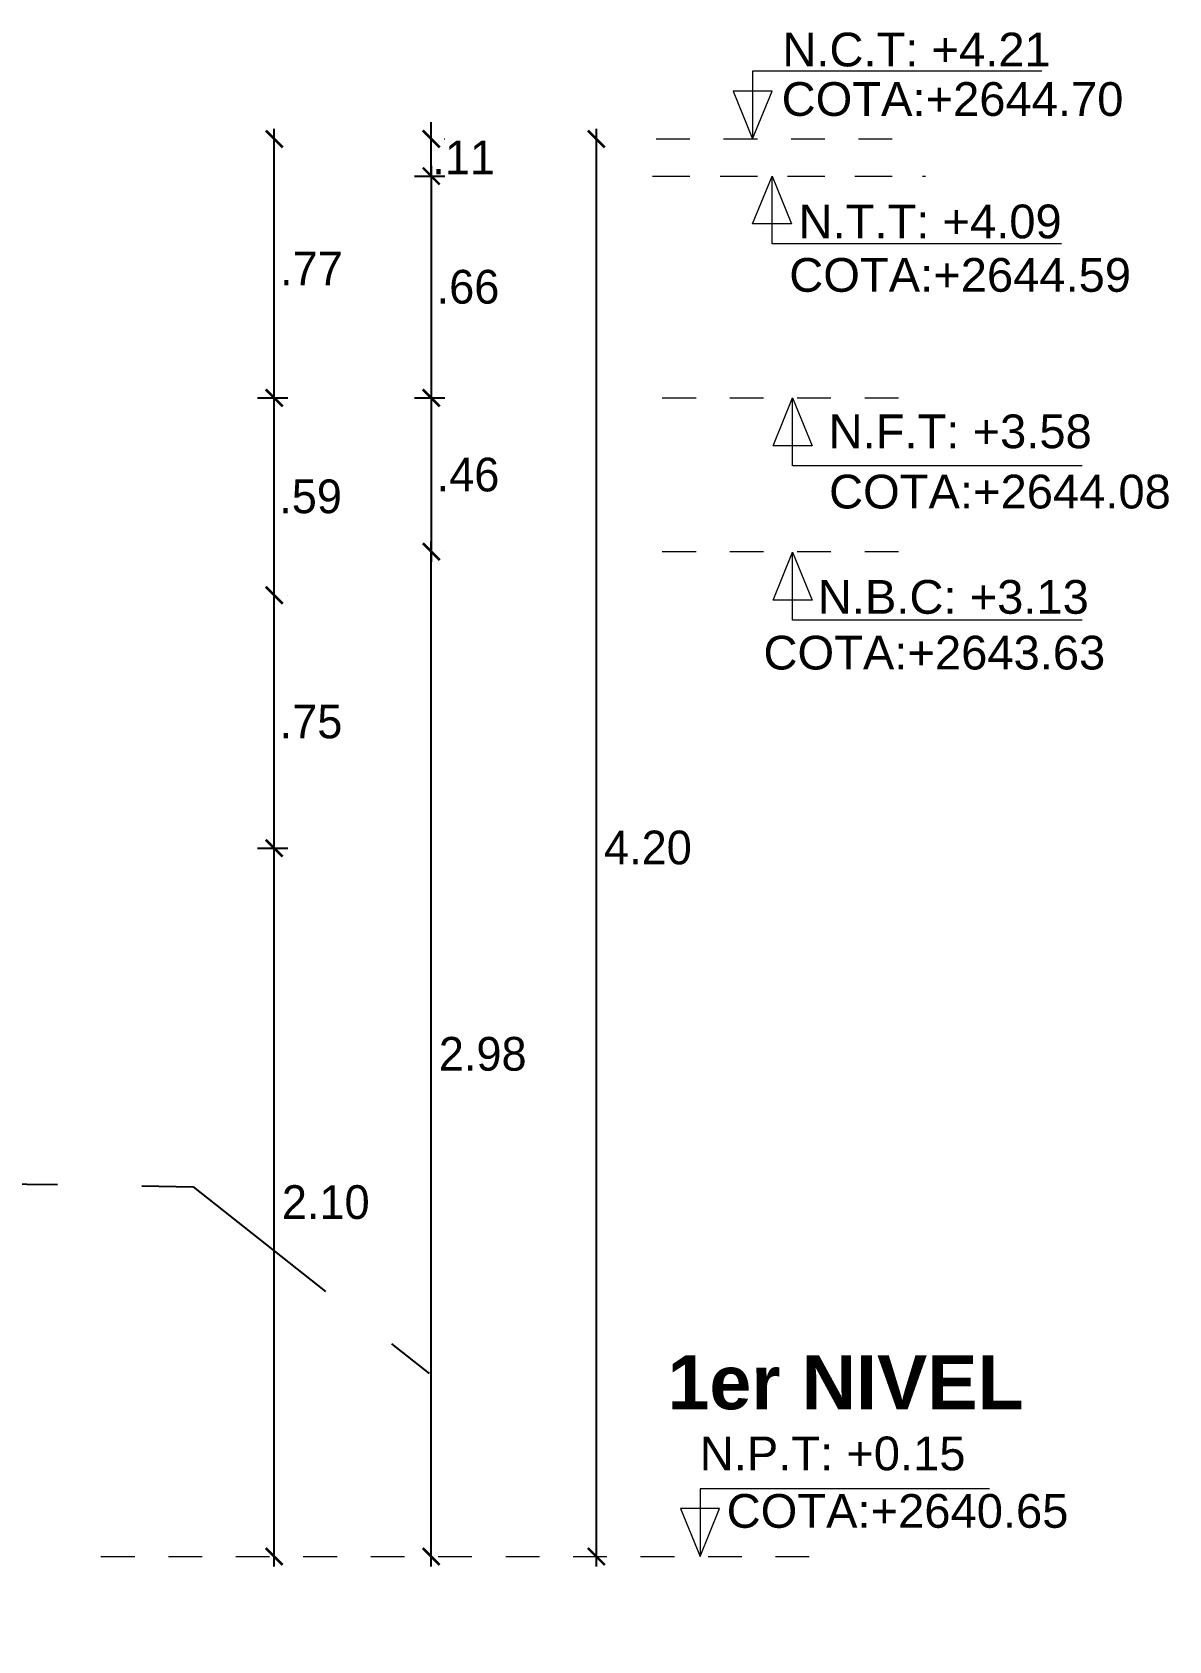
# Model space of a CAD drawing. Header units: millimetres. Extents: x -3570 to 5754, y -12788176 to 1214.
# Drawn here: x 3364.277 to 3367.647, y 1187.181 to 1191.95 of the extents above; entities that cross this region are included whole.
import ezdxf
from ezdxf.enums import TextEntityAlignment as Align

# ---------------------------------------------------------------- set-up
doc = ezdxf.new("R2010")
doc.units = ezdxf.units.MM
for name, pattern in [('DASHED', [0.75, 0.5, -0.25]), ('HIDDEN2', [4.7625, 3.175, -1.5875]), ('TRAZOS1', [0.15, 0.1, -0.05])]:
    doc.linetypes.add(name, pattern=pattern)
doc.layers.add('C-ROAD-PROF', color=1, linetype='DASHED')
for name, color, linetype, lineweight in [('LINEAS ELEVACIONES', 252, 'Continuous', 0), ('PROYECCION', 1, 'HIDDEN2', 9), ('TEXTOS-CHICOS-03', 3, 'Continuous', 5), ('TEXTOS-MEDIANOS-04', 4, 'Continuous', 35)]:
    doc.layers.add(name, color=color, linetype=linetype, lineweight=lineweight)
doc.styles.add('A-1', font='swissl.ttf', dxfattribs={"height": 0.07})
doc.styles.add('HUECA', font='swissbo.ttf')
doc.styles.add('nemi', font='GOTHIC.TTF')
doc.dimstyles.new('COTA NEMI', dxfattribs={"dimscale": 0, "dimtxt": 0.1, "dimasz": 0.05, "dimexe": 0.04, "dimexo": 0.1, "dimgap": 0.022, "dimtad": 2, "dimtih": 1, "dimtoh": 1, "dimzin": 5, "dimdsep": 46, "dimtxsty": 'nemi', "dimblk": 'ARCHTICK', "dimcen": 0, "dimdle": 0.03, "dimclrd": 1, "dimclre": 1, "dimclrt": 256, "dimaunit": 1, "dimazin": 0, "dimtfac": 1, "dimtix": 1, "dimtmove": 0, "dimatfit": 3, "dimldrblk": 'ARCHTICK', "dimfxl": 0.05, "dimfxlon": 1, "dimtolj": 1, "dimtzin": 0, "dimlwd": -1, "dimlwe": -1, "dimarcsym": 0})

# ---------------------------------------------------------------- blocks, each defined once
blk = doc.blocks.new('_ArchTick')
at = {"color": 0, "linetype": 'Continuous', "const_width": 0.15}
blk.add_lwpolyline([(-0.5, -0.5), (0.5, 0.5)], dxfattribs=at)
blk = doc.blocks.new('*D380')
at = {"color": 1, "transparency": 16777216}
blk.add_line((3364.9944, 1187.401), (3364.9944, 1189.561), dxfattribs=at)
at = {"layer": 'Defpoints', "color": 0, "lineweight": 30, "transparency": 16777216}
for p in [(3364.6806, 1189.531, -24926854.2474), (3364.9944, 1189.531), (3364.6806, 1187.431, -24926854.2474)]:
    blk.add_point(p, dxfattribs=at)
at = {"color": 1, "transparency": 16777216, "xscale": 0.05, "yscale": 0.05, "zscale": 0.05}
for p, rotation in [((3364.9944, 1189.531), 90), ((3364.9944, 1187.431), 270)]:
    blk.add_blockref('_ArchTick', p, dxfattribs=dict(at, rotation=rotation))
at = {"transparency": 16777216, "insert": (3365.1471, 1188.481), "char_height": 0.1, "attachment_point": 5, "style": 'nemi'}
blk.add_mtext('\\A1;2.10', dxfattribs=at)
blk = doc.blocks.new('*D381')
at = {"color": 1, "transparency": 16777216}
for p, q in [((3364.9944, 1190.8358), (3364.9944, 1191.6636)), ((3364.9444, 1190.8658), (3365.0344, 1190.8658))]:
    blk.add_line(p, q, dxfattribs=at)
at = {"layer": 'Defpoints', "color": 0, "lineweight": 30, "transparency": 16777216}
for p in [(3364.5992, 1191.6336, -24926768.7576), (3364.9944, 1191.6336), (3364.5582, 1190.8658)]:
    blk.add_point(p, dxfattribs=at)
at = {"color": 1, "transparency": 16777216, "xscale": 0.05, "yscale": 0.05, "zscale": 0.05}
for p, rotation in [((3364.9944, 1191.6336), 90), ((3364.9944, 1190.8658), 270)]:
    blk.add_blockref('_ArchTick', p, dxfattribs=dict(at, rotation=rotation))
at = {"transparency": 16777216, "insert": (3365.1046, 1191.2497), "char_height": 0.1, "attachment_point": 5, "style": 'nemi'}
blk.add_mtext('\\A1;.77', dxfattribs=at)
blk = doc.blocks.new('*D382')
at = {"color": 1, "transparency": 16777216}
for p, q in [((3365.4598, 1187.401), (3365.4598, 1190.4401)), ((3365.4998, 1190.4101), (3365.4998, 1190.4101))]:
    blk.add_line(p, q, dxfattribs=at)
at = {"layer": 'Defpoints', "color": 0, "lineweight": 30, "transparency": 16777216}
for p in [(3365.1575, 1190.4101, -472.209), (3365.4598, 1190.4101), (3365.1146, 1187.431, -24926854.2474)]:
    blk.add_point(p, dxfattribs=at)
at = {"color": 1, "transparency": 16777216, "xscale": 0.05, "yscale": 0.05, "zscale": 0.05}
for p, rotation in [((3365.4598, 1190.4101), 90), ((3365.4598, 1187.431), 270)]:
    blk.add_blockref('_ArchTick', p, dxfattribs=dict(at, rotation=rotation))
at = {"transparency": 16777216, "insert": (3365.6124, 1188.9206), "char_height": 0.1, "attachment_point": 5, "style": 'nemi'}
blk.add_mtext('\\A1;2.98', dxfattribs=at)
blk = doc.blocks.new('*D383')
at = {"color": 1, "transparency": 16777216}
for p, q in [((3365.4598, 1191.6336), (3365.4598, 1191.6836)), ((3365.4598, 1191.5236), (3365.4598, 1191.6336)), ((3365.4993, 1191.6336), (3365.4998, 1191.6336)), ((3365.4098, 1191.5236), (3365.4998, 1191.5236)), ((3365.4598, 1191.5236), (3365.4598, 1191.4736))]:
    blk.add_line(p, q, dxfattribs=at)
at = {"layer": 'Defpoints', "color": 0, "lineweight": 30, "transparency": 16777216}
for p in [(3364.9694, 1191.6336, 85.4898), (3365.4598, 1191.6336), (3364.8835, 1191.5236)]:
    blk.add_point(p, dxfattribs=at)
at = {"color": 1, "transparency": 16777216, "xscale": 0.05, "yscale": 0.05, "zscale": 0.05}
for p, rotation in [((3365.4598, 1191.6336), 270), ((3365.4598, 1191.5236), 90)]:
    blk.add_blockref('_ArchTick', p, dxfattribs=dict(at, rotation=rotation))
at = {"transparency": 16777216, "insert": (3365.556, 1191.5786), "char_height": 0.1, "attachment_point": 5, "style": 'nemi'}
blk.add_mtext('\\A1;.11', dxfattribs=at)
blk = doc.blocks.new('*D384')
at = {"color": 1, "transparency": 16777216}
blk.add_line((3365.9492, 1191.6636), (3365.9492, 1187.401), dxfattribs=at)
at = {"layer": 'Defpoints', "color": 0, "lineweight": 30, "transparency": 16777216}
for p in [(3365.4598, 1191.6336, -24926854.2474), (3365.3941, 1187.431, -24926854.2474), (3365.9492, 1187.431)]:
    blk.add_point(p, dxfattribs=at)
at = {"color": 1, "transparency": 16777216, "xscale": 0.05, "yscale": 0.05, "zscale": 0.05}
for p, rotation in [((3365.9492, 1191.6336), 90), ((3365.9492, 1187.431), 270)]:
    blk.add_blockref('_ArchTick', p, dxfattribs=dict(at, rotation=rotation))
at = {"transparency": 16777216, "insert": (3366.1022, 1189.5323), "char_height": 0.1, "attachment_point": 5, "style": 'nemi'}
blk.add_mtext('\\A1;4.20', dxfattribs=at)
blk = doc.blocks.new('*D385')
at = {"color": 1, "transparency": 16777216}
for p, q in [((3364.9944, 1189.501), (3364.9944, 1190.3108)), ((3365.0342, 1190.2808), (3365.0344, 1190.2808)), ((3364.9444, 1189.531), (3365.0344, 1189.531))]:
    blk.add_line(p, q, dxfattribs=at)
at = {"layer": 'Defpoints', "color": 0, "lineweight": 30, "transparency": 16777216}
for p in [(3363.8977, 1190.2808, 472.209), (3364.9944, 1190.2808), (3364.5412, 1189.531)]:
    blk.add_point(p, dxfattribs=at)
at = {"color": 1, "transparency": 16777216, "xscale": 0.05, "yscale": 0.05, "zscale": 0.05}
for p, rotation in [((3364.9944, 1190.2808), 90), ((3364.9944, 1189.531), 270)]:
    blk.add_blockref('_ArchTick', p, dxfattribs=dict(at, rotation=rotation))
at = {"transparency": 16777216, "insert": (3365.1034, 1189.9059), "char_height": 0.1, "attachment_point": 5, "style": 'nemi'}
blk.add_mtext('\\A1;.75', dxfattribs=at)
blk = doc.blocks.new('*D397')
at = {"color": 1, "transparency": 16777216}
for p, q in [((3364.9444, 1190.8658), (3365.0344, 1190.8658)), ((3364.9944, 1190.2508), (3364.9944, 1190.8958)), ((3365.0342, 1190.2808), (3365.0344, 1190.2808))]:
    blk.add_line(p, q, dxfattribs=at)
at = {"layer": 'Defpoints', "color": 0, "lineweight": 30, "transparency": 16777216}
for p in [(3364.4745, 1190.8658), (3364.9944, 1190.8658), (3363.8977, 1190.2808, 472.209)]:
    blk.add_point(p, dxfattribs=at)
at = {"color": 1, "transparency": 16777216, "xscale": 0.05, "yscale": 0.05, "zscale": 0.05}
for p, rotation in [((3364.9944, 1190.8658), 90), ((3364.9944, 1190.2808), 270)]:
    blk.add_blockref('_ArchTick', p, dxfattribs=dict(at, rotation=rotation))
at = {"transparency": 16777216, "insert": (3365.1021, 1190.5733), "char_height": 0.1, "attachment_point": 5, "style": 'nemi'}
blk.add_mtext('\\A1;.59', dxfattribs=at)
blk = doc.blocks.new('*D513')
at = {"color": 1, "transparency": 16777216}
for p, q in [((3365.4598, 1191.5536), (3365.4598, 1190.8358)), ((3365.4098, 1191.5236), (3365.4998, 1191.5236)), ((3365.4098, 1190.8658), (3365.4998, 1190.8658))]:
    blk.add_line(p, q, dxfattribs=at)
at = {"layer": 'Defpoints', "color": 0, "lineweight": 30, "transparency": 16777216}
for p in [(3364.8835, 1191.5236), (3364.7741, 1190.8658), (3365.4598, 1190.8658)]:
    blk.add_point(p, dxfattribs=at)
at = {"color": 1, "transparency": 16777216, "xscale": 0.05, "yscale": 0.05, "zscale": 0.05}
for p, rotation in [((3365.4598, 1191.5236), 90), ((3365.4598, 1190.8658), 270)]:
    blk.add_blockref('_ArchTick', p, dxfattribs=dict(at, rotation=rotation))
at = {"transparency": 16777216, "insert": (3365.5688, 1191.1947), "char_height": 0.1, "attachment_point": 5, "style": 'nemi'}
blk.add_mtext('\\A1;.66', dxfattribs=at)
blk = doc.blocks.new('*D514')
at = {"color": 1, "transparency": 16777216}
for p, q in [((3365.4098, 1190.8658), (3365.4998, 1190.8658)), ((3365.4598, 1190.8958), (3365.4598, 1190.3801)), ((3365.4998, 1190.4101), (3365.4998, 1190.4101))]:
    blk.add_line(p, q, dxfattribs=at)
at = {"layer": 'Defpoints', "color": 0, "lineweight": 30, "transparency": 16777216}
for p in [(3365.1575, 1190.8658), (3365.1575, 1190.4101, -472.209), (3365.4598, 1190.4101)]:
    blk.add_point(p, dxfattribs=at)
at = {"color": 1, "transparency": 16777216, "xscale": 0.05, "yscale": 0.05, "zscale": 0.05}
for p, rotation in [((3365.4598, 1190.8658), 90), ((3365.4598, 1190.4101), 270)]:
    blk.add_blockref('_ArchTick', p, dxfattribs=dict(at, rotation=rotation))
at = {"transparency": 16777216, "insert": (3365.5688, 1190.638), "char_height": 0.1, "attachment_point": 5, "style": 'nemi'}
blk.add_mtext('\\A1;.46', dxfattribs=at)
blk = doc.blocks.new('sss s de')
at = {"layer": 'C-ROAD-PROF', "color": 1, "linetype": 'DASHED', "lineweight": -3}
for p, q in [((-45241.0388, 28457.6261), (-45240.1723, 28458.1185)), ((-45240.1723, 28458.1185), (-45239.2701, 28458.105)), ((-45239.2701, 28458.105), (-45238.5711, 28457.5508)), ((-45241.5363, 28456.8057), (-45241.0388, 28457.6261)), ((-45242.3491, 28456.7586), (-45241.8403, 28456.8359)), ((-45241.8403, 28456.8359), (-45241.5363, 28456.8057)), ((-45246.496, 28456.7921), (-45244.5443, 28456.7586)), ((-45244.5443, 28456.7586), (-45242.3491, 28456.7586))]:
    blk.add_line(p, q, dxfattribs=at)

msp = doc.modelspace()

# ---------------------------------------------------------------- linework, layer by layer
at = {"layer": 'LINEAS ELEVACIONES'}
for points in [[(3367.2703, 1191.8348), (3366.4124, 1191.8348), (3366.4124, 1191.6336), (3366.4702, 1191.7757), (3366.3545, 1191.7757), (3366.4124, 1191.6336)], [(3367.3282, 1191.3225), (3366.4703, 1191.3225), (3366.4703, 1191.5236), (3366.5282, 1191.3816), (3366.4124, 1191.3816), (3366.4703, 1191.5236)], [(3367.3892, 1190.6647), (3366.5312, 1190.6647), (3366.5312, 1190.8658), (3366.5891, 1190.7238), (3366.4734, 1190.7238), (3366.5312, 1190.8658)], [(3367.1149, 1187.6321), (3366.257, 1187.6321), (3366.257, 1187.431), (3366.3149, 1187.573), (3366.1991, 1187.573), (3366.257, 1187.431)]]:
    msp.add_lwpolyline(points, dxfattribs=at)
at = {"layer": 'LINEAS ELEVACIONES', "elevation": -472.209}
msp.add_lwpolyline([(3367.3892, 1190.207), (3366.5312, 1190.207), (3366.5312, 1190.4081), (3366.5891, 1190.2661), (3366.4734, 1190.2661), (3366.5312, 1190.4081)], dxfattribs=at)
at = {"layer": 'PROYECCION', "linetype": 'TRAZOS1'}
for p, q in [((3366.1267, 1191.6336), (3366.8836, 1191.6336)), ((3366.116, 1191.5236), (3366.9255, 1191.5236)), ((3366.1267, 1191.5236), (3366.8836, 1191.5236)), ((3366.1449, 1190.8658), (3366.9445, 1190.8658)), ((3366.1449, 1190.4101, -472.209), (3366.9445, 1190.4101, -472.209)), ((3364.4806, 1187.431), (3366.6703, 1187.431))]:
    msp.add_line(p, q, dxfattribs=at)

# ---------------------------------------------------------------- block references
msp.add_blockref('sss s de', (48604.0246, -27269.5776))

# ---------------------------------------------------------------- texts
at = {"layer": 'TEXTOS-CHICOS-03', "style": 'A-1'}
for s, p in [('N.C.T: +4.21', (3366.5007, 1191.8987)), ('COTA:+2644.70', (3366.4986, 1191.752)), ('N.T.T: +4.09', (3366.5488, 1191.3891)), ('COTA:+2644.59', (3366.5212, 1191.2305)), ('N.F.T: +3.58', (3366.6379, 1190.7667)), ('COTA:+2644.08', (3366.6393, 1190.5881)), ('N.B.C: +3.13', (3366.6059, 1190.2759, -472.209)), ('COTA:+2643.63', (3366.4448, 1190.1107, -472.209)), ('N.P.T: +0.15', (3366.2557, 1187.7366)), ('COTA:+2640.65', (3366.3356, 1187.5661))]:
    msp.add_text(s, height=0.1, dxfattribs=at).set_placement(p, align=Align.MIDDLE_LEFT)
at = {"layer": 'TEXTOS-MEDIANOS-04', "style": 'HUECA'}
msp.add_text('1er NIVEL', height=0.16, dxfattribs=at).set_placement((3366.1601, 1187.8675))

# ---------------------------------------------------------------- dimensions: what is measured, and where the dimension line sits
at = {"color": 217, "true_color": 0x93278f}
for base, p1, p2, picture, middle in [((3365.4598, 1191.6336), (3364.8835, 1191.5236), (3364.9694, 1191.6336, 85.4898), '*D383', (3365.556, 1191.5786)), ((3365.9492, 1187.431), (3365.4598, 1191.6336, -24926854.2474), (3365.3941, 1187.431, -24926854.2474), '*D384', (3366.1022, 1189.5323)), ((3365.4598, 1190.8658), (3364.8835, 1191.5236), (3364.7741, 1190.8658), '*D513', (3365.5688, 1191.1947)), ((3364.99439, 1190.86578), (3363.89771, 1190.28076, 472.20902), (3364.47455, 1190.86578), '*D397', (3365.10208, 1190.57327)), ((3365.4598, 1190.4101), (3365.1575, 1190.8658), (3365.1575, 1190.4101, -472.209), '*D514', (3365.5688, 1190.638)), ((3365.4598, 1190.4101), (3365.1146, 1187.431, -24926854.2474), (3365.1575, 1190.4101, -472.209), '*D382', (3365.6124, 1188.9206)), ((3364.9944, 1190.2808), (3364.5412, 1189.531), (3363.8977, 1190.2808, 472.209), '*D385', (3365.1034, 1189.9059)), ((3364.9944, 1189.531), (3364.6806, 1187.431, -24926854.2474), (3364.6806, 1189.531, -24926854.2474), '*D380', (3365.1471, 1188.481))]:
    dim = msp.add_linear_dim(base=base, p1=p1, p2=p2, angle=90, dimstyle='COTA NEMI', override={"dimscale": 1}, dxfattribs=at)
    dim.commit()
    dim.dimension.update_dxf_attribs({"geometry": picture, "text_midpoint": middle})
dim = msp.add_linear_dim(base=(3364.9944, 1191.6336), p1=(3364.5582, 1190.8658), p2=(3364.5992, 1191.6336, -24926768.7576), angle=90, dimstyle='COTA NEMI', override={"dimscale": 1}, dxfattribs=at)
dim.commit()
dim.dimension.update_dxf_attribs({"geometry": '*D381', "text_midpoint": (3364.9944, 1191.2497), "dimtype": 160})

doc.saveas('drawing.dxf')
